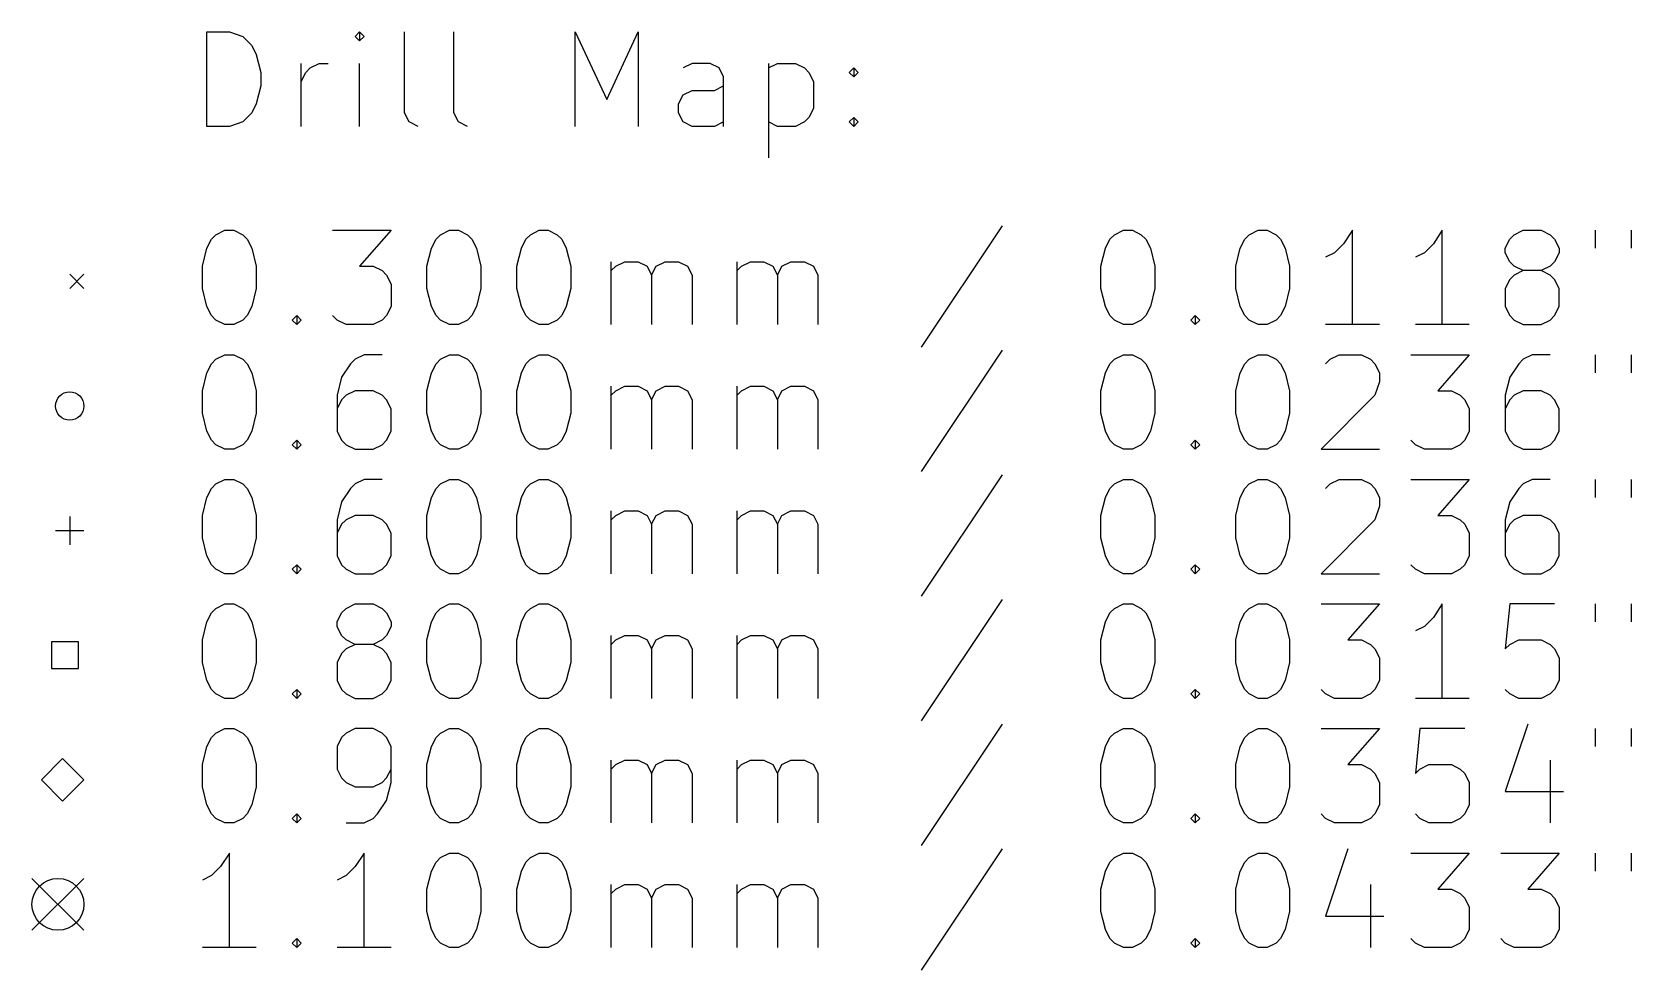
# Model space of a CAD drawing. Extents: x 97.9 to 175, y -164.3 to -75.
# Drawn here: x 98.8 to 132.7, y -146.09 to -126.22 of the extents above; entities that cross this region are included whole.
import ezdxf

# ---------------------------------------------------------------- set-up
doc = ezdxf.new("R2010")
doc.units = 0
doc.layers.add('BLACK', color=7, linetype='CONTINUOUS')

msp = doc.modelspace()

# ---------------------------------------------------------------- linework, layer by layer
at = {"layer": 'BLACK', "linetype": 'CONTINUOUS'}
for p, q in [((102.508, -128.215), (102.508, -126.215)), ((102.508, -126.215), (102.984, -126.215)), ((102.984, -126.215), (103.27, -126.31)), ((103.27, -126.31), (103.46, -126.501)), ((105.746, -126.215), (105.651, -126.31)), ((105.651, -126.31), (105.746, -126.405)), ((105.841, -126.31), (105.746, -126.215)), ((105.746, -126.215), (105.746, -126.405)), ((105.746, -126.405), (105.841, -126.31)), ((106.698, -127.929), (106.698, -126.215)), ((107.746, -127.929), (107.746, -126.215)), ((110.317, -128.215), (110.317, -126.215)), ((110.317, -126.215), (110.984, -127.643)), ((110.984, -127.643), (111.651, -126.215)), ((111.651, -126.215), (111.651, -128.215)), ((103.46, -126.501), (103.555, -126.691)), ((103.555, -126.691), (103.651, -127.072)), ((103.651, -127.072), (103.651, -127.358)), ((104.508, -128.215), (104.508, -126.882)), ((104.508, -127.262), (104.603, -127.072)), ((104.603, -127.072), (104.698, -126.977)), ((104.698, -126.977), (104.889, -126.882)), ((104.889, -126.882), (105.079, -126.882)), ((105.746, -128.215), (105.746, -126.882)), ((112.793, -126.882), (112.603, -126.977)), ((113.174, -126.882), (112.793, -126.882)), ((113.365, -126.977), (113.174, -126.882)), ((113.46, -127.167), (113.365, -126.977)), ((114.413, -126.882), (114.413, -128.882)), ((114.413, -126.977), (114.603, -126.882)), ((114.603, -126.882), (114.984, -126.882)), ((114.984, -126.882), (115.174, -126.977)), ((115.174, -126.977), (115.27, -127.072)), ((115.27, -127.072), (115.365, -127.262)), ((116.127, -127.072), (116.222, -126.977)), ((116.222, -127.167), (116.127, -127.072)), ((116.222, -126.977), (116.317, -127.072)), ((116.222, -126.977), (116.222, -127.167)), ((116.317, -127.072), (116.222, -127.167)), ((103.651, -127.358), (103.555, -127.739)), ((112.603, -127.548), (112.793, -127.453)), ((112.793, -127.453), (113.27, -127.453)), ((113.27, -127.453), (113.46, -127.358)), ((113.46, -128.215), (113.46, -127.167)), ((115.365, -127.262), (115.365, -127.834)), ((103.555, -127.739), (103.46, -127.929)), ((112.508, -127.739), (112.603, -127.548)), ((112.508, -127.929), (112.508, -127.739)), ((103.27, -128.12), (102.984, -128.215)), ((103.46, -127.929), (103.27, -128.12)), ((106.793, -128.12), (106.698, -127.929)), ((106.984, -128.215), (106.793, -128.12)), ((107.841, -128.12), (107.746, -127.929)), ((108.032, -128.215), (107.841, -128.12)), ((112.603, -128.12), (112.508, -127.929)), ((112.793, -128.215), (112.603, -128.12)), ((113.46, -128.12), (113.27, -128.215)), ((114.603, -128.215), (114.413, -128.12)), ((115.174, -128.12), (114.984, -128.215)), ((115.27, -128.024), (115.174, -128.12)), ((115.365, -127.834), (115.27, -128.024)), ((116.127, -128.12), (116.222, -128.024)), ((116.222, -128.215), (116.127, -128.12)), ((116.222, -128.024), (116.317, -128.12)), ((116.222, -128.024), (116.222, -128.215)), ((116.317, -128.12), (116.222, -128.215)), ((102.984, -128.215), (102.508, -128.215)), ((113.27, -128.215), (112.793, -128.215)), ((114.984, -128.215), (114.603, -128.215)), ((102.698, -130.51), (102.889, -130.415)), ((102.889, -130.415), (103.079, -130.415)), ((103.079, -130.415), (103.27, -130.51)), ((105.174, -130.415), (106.413, -130.415)), ((106.413, -130.415), (105.746, -131.177)), ((107.46, -130.51), (107.651, -130.415)), ((107.651, -130.415), (107.841, -130.415)), ((107.841, -130.415), (108.032, -130.51)), ((109.365, -130.51), (109.555, -130.415)), ((109.555, -130.415), (109.746, -130.415)), ((109.746, -130.415), (109.936, -130.51)), ((119.365, -130.32), (117.651, -132.891)), ((121.746, -130.51), (121.936, -130.415)), ((121.936, -130.415), (122.127, -130.415)), ((122.127, -130.415), (122.317, -130.51)), ((124.603, -130.51), (124.793, -130.415)), ((124.793, -130.415), (124.984, -130.415)), ((124.984, -130.415), (125.174, -130.51)), ((126.793, -130.415), (126.603, -130.701)), ((126.793, -132.415), (126.793, -130.415)), ((128.698, -130.415), (128.508, -130.701)), ((128.698, -132.415), (128.698, -130.415)), ((130.222, -130.51), (130.413, -130.415)), ((130.413, -130.415), (130.793, -130.415)), ((130.793, -130.415), (130.984, -130.51)), ((131.936, -130.415), (131.936, -130.796)), ((132.698, -130.415), (132.698, -130.796)), ((102.413, -131.177), (102.508, -130.796)), ((102.508, -130.796), (102.603, -130.605)), ((102.603, -130.605), (102.698, -130.51)), ((103.27, -130.51), (103.365, -130.605)), ((103.365, -130.605), (103.46, -130.796)), ((103.46, -130.796), (103.555, -131.177)), ((107.174, -131.177), (107.27, -130.796)), ((107.27, -130.796), (107.365, -130.605)), ((107.365, -130.605), (107.46, -130.51)), ((108.032, -130.51), (108.127, -130.605)), ((108.127, -130.605), (108.222, -130.796)), ((108.222, -130.796), (108.317, -131.177)), ((109.079, -131.177), (109.174, -130.796)), ((109.174, -130.796), (109.27, -130.605)), ((109.27, -130.605), (109.365, -130.51)), ((109.936, -130.51), (110.032, -130.605)), ((110.032, -130.605), (110.127, -130.796)), ((110.127, -130.796), (110.222, -131.177)), ((121.46, -131.177), (121.555, -130.796)), ((121.555, -130.796), (121.651, -130.605)), ((121.651, -130.605), (121.746, -130.51)), ((122.317, -130.51), (122.413, -130.605)), ((122.413, -130.605), (122.508, -130.796)), ((122.508, -130.796), (122.603, -131.177)), ((124.317, -131.177), (124.413, -130.796)), ((124.413, -130.796), (124.508, -130.605)), ((124.508, -130.605), (124.603, -130.51)), ((125.174, -130.51), (125.27, -130.605)), ((125.27, -130.605), (125.365, -130.796)), ((125.365, -130.796), (125.46, -131.177)), ((126.603, -130.701), (126.413, -130.891)), ((128.508, -130.701), (128.317, -130.891)), ((130.032, -130.796), (130.127, -130.605)), ((130.032, -130.891), (130.032, -130.796)), ((130.127, -130.605), (130.222, -130.51)), ((130.984, -130.51), (131.079, -130.605)), ((131.079, -130.605), (131.174, -130.796)), ((131.174, -130.796), (131.174, -130.891)), ((102.413, -131.653), (102.413, -131.177)), ((103.555, -131.177), (103.555, -131.653)), ((105.746, -131.177), (106.032, -131.177)), ((106.032, -131.177), (106.222, -131.272)), ((107.174, -131.653), (107.174, -131.177)), ((108.317, -131.177), (108.317, -131.653)), ((109.079, -131.653), (109.079, -131.177)), ((110.222, -131.177), (110.222, -131.653)), ((111.079, -132.415), (111.079, -131.082)), ((111.079, -131.272), (111.174, -131.177)), ((111.174, -131.177), (111.365, -131.082)), ((111.365, -131.082), (111.651, -131.082)), ((111.651, -131.082), (111.841, -131.177)), ((111.841, -131.177), (111.936, -131.367)), ((111.936, -131.367), (112.032, -131.177)), ((112.032, -131.177), (112.222, -131.082)), ((112.222, -131.082), (112.508, -131.082)), ((112.508, -131.082), (112.698, -131.177)), ((112.698, -131.177), (112.793, -131.367)), ((113.746, -132.415), (113.746, -131.082)), ((113.746, -131.272), (113.841, -131.177)), ((113.841, -131.177), (114.032, -131.082)), ((114.032, -131.082), (114.317, -131.082)), ((114.317, -131.082), (114.508, -131.177)), ((114.508, -131.177), (114.603, -131.367)), ((114.603, -131.367), (114.698, -131.177)), ((114.698, -131.177), (114.889, -131.082)), ((114.889, -131.082), (115.174, -131.082)), ((115.174, -131.082), (115.365, -131.177)), ((115.365, -131.177), (115.46, -131.367)), ((121.46, -131.653), (121.46, -131.177)), ((122.603, -131.177), (122.603, -131.653)), ((124.317, -131.653), (124.317, -131.177)), ((125.46, -131.177), (125.46, -131.653)), ((126.413, -130.891), (126.222, -130.986)), ((128.317, -130.891), (128.127, -130.986)), ((130.127, -131.082), (130.032, -130.891)), ((130.222, -131.177), (130.127, -131.082)), ((130.413, -131.272), (130.222, -131.177)), ((130.984, -131.177), (130.793, -131.272)), ((131.079, -131.082), (130.984, -131.177)), ((131.174, -130.891), (131.079, -131.082)), ((99.6, -131.35), (99.9, -131.65)), ((99.9, -131.35), (99.6, -131.65)), ((106.222, -131.272), (106.317, -131.367)), ((106.317, -131.367), (106.413, -131.558)), ((111.936, -131.367), (111.936, -132.415)), ((112.793, -131.367), (112.793, -132.415)), ((114.603, -131.367), (114.603, -132.415)), ((115.46, -131.367), (115.46, -132.415)), ((130.127, -131.462), (130.032, -131.653)), ((130.222, -131.367), (130.127, -131.462)), ((130.413, -131.272), (130.222, -131.367)), ((130.793, -131.272), (130.413, -131.272)), ((130.984, -131.367), (130.793, -131.272)), ((131.079, -131.462), (130.984, -131.367)), ((131.174, -131.653), (131.079, -131.462)), ((102.508, -132.034), (102.413, -131.653)), ((103.555, -131.653), (103.46, -132.034)), ((106.413, -131.558), (106.413, -132.034)), ((107.27, -132.034), (107.174, -131.653)), ((108.317, -131.653), (108.222, -132.034)), ((109.174, -132.034), (109.079, -131.653)), ((110.222, -131.653), (110.127, -132.034)), ((121.555, -132.034), (121.46, -131.653)), ((122.603, -131.653), (122.508, -132.034)), ((124.413, -132.034), (124.317, -131.653)), ((125.46, -131.653), (125.365, -132.034)), ((130.032, -131.653), (130.032, -132.034)), ((131.174, -132.034), (131.174, -131.653)), ((102.603, -132.224), (102.508, -132.034)), ((103.46, -132.034), (103.365, -132.224)), ((106.413, -132.034), (106.317, -132.224)), ((107.365, -132.224), (107.27, -132.034)), ((108.222, -132.034), (108.127, -132.224)), ((109.27, -132.224), (109.174, -132.034)), ((110.127, -132.034), (110.032, -132.224)), ((121.651, -132.224), (121.555, -132.034)), ((122.508, -132.034), (122.413, -132.224)), ((124.508, -132.224), (124.413, -132.034)), ((125.365, -132.034), (125.27, -132.224)), ((130.032, -132.034), (130.127, -132.224)), ((131.079, -132.224), (131.174, -132.034)), ((102.698, -132.32), (102.603, -132.224)), ((102.889, -132.415), (102.698, -132.32)), ((103.079, -132.415), (102.889, -132.415)), ((103.27, -132.32), (103.079, -132.415)), ((103.365, -132.224), (103.27, -132.32)), ((104.317, -132.32), (104.413, -132.224)), ((104.413, -132.415), (104.317, -132.32)), ((104.413, -132.224), (104.508, -132.32)), ((104.413, -132.224), (104.413, -132.415)), ((104.508, -132.32), (104.413, -132.415)), ((105.27, -132.32), (105.174, -132.224)), ((105.46, -132.415), (105.27, -132.32)), ((106.032, -132.415), (105.46, -132.415)), ((106.222, -132.32), (106.032, -132.415)), ((106.317, -132.224), (106.222, -132.32)), ((107.46, -132.32), (107.365, -132.224)), ((107.651, -132.415), (107.46, -132.32)), ((107.841, -132.415), (107.651, -132.415)), ((108.032, -132.32), (107.841, -132.415)), ((108.127, -132.224), (108.032, -132.32)), ((109.365, -132.32), (109.27, -132.224)), ((109.555, -132.415), (109.365, -132.32)), ((109.746, -132.415), (109.555, -132.415)), ((109.936, -132.32), (109.746, -132.415)), ((110.032, -132.224), (109.936, -132.32)), ((121.746, -132.32), (121.651, -132.224)), ((121.936, -132.415), (121.746, -132.32)), ((122.127, -132.415), (121.936, -132.415)), ((122.317, -132.32), (122.127, -132.415)), ((122.413, -132.224), (122.317, -132.32)), ((123.365, -132.32), (123.46, -132.224)), ((123.46, -132.415), (123.365, -132.32)), ((123.46, -132.224), (123.555, -132.32)), ((123.46, -132.224), (123.46, -132.415)), ((123.555, -132.32), (123.46, -132.415)), ((124.603, -132.32), (124.508, -132.224)), ((124.793, -132.415), (124.603, -132.32)), ((124.984, -132.415), (124.793, -132.415)), ((125.174, -132.32), (124.984, -132.415)), ((125.27, -132.224), (125.174, -132.32)), ((127.365, -132.415), (126.222, -132.415)), ((129.27, -132.415), (128.127, -132.415)), ((130.127, -132.224), (130.222, -132.32)), ((130.222, -132.32), (130.413, -132.415)), ((130.413, -132.415), (130.793, -132.415)), ((130.793, -132.415), (130.984, -132.32)), ((130.984, -132.32), (131.079, -132.224)), ((102.603, -133.245), (102.698, -133.15)), ((102.698, -133.15), (102.889, -133.055)), ((102.889, -133.055), (103.079, -133.055)), ((103.079, -133.055), (103.27, -133.15)), ((103.27, -133.15), (103.365, -133.245)), ((105.651, -133.15), (105.555, -133.245)), ((105.841, -133.055), (105.651, -133.15)), ((106.222, -133.055), (105.841, -133.055)), ((107.365, -133.245), (107.46, -133.15)), ((107.46, -133.15), (107.651, -133.055)), ((107.651, -133.055), (107.841, -133.055)), ((107.841, -133.055), (108.032, -133.15)), ((108.032, -133.15), (108.127, -133.245)), ((109.27, -133.245), (109.365, -133.15)), ((109.365, -133.15), (109.555, -133.055)), ((109.555, -133.055), (109.746, -133.055)), ((109.746, -133.055), (109.936, -133.15)), ((109.936, -133.15), (110.032, -133.245)), ((119.365, -132.96), (117.651, -135.531)), ((121.651, -133.245), (121.746, -133.15)), ((121.746, -133.15), (121.936, -133.055)), ((121.936, -133.055), (122.127, -133.055)), ((122.127, -133.055), (122.317, -133.15)), ((122.317, -133.15), (122.413, -133.245)), ((124.508, -133.245), (124.603, -133.15)), ((124.603, -133.15), (124.793, -133.055)), ((124.793, -133.055), (124.984, -133.055)), ((124.984, -133.055), (125.174, -133.15)), ((125.174, -133.15), (125.27, -133.245)), ((126.222, -133.245), (126.317, -133.15)), ((126.317, -133.15), (126.508, -133.055)), ((126.508, -133.055), (126.984, -133.055)), ((126.984, -133.055), (127.174, -133.15)), ((127.174, -133.15), (127.27, -133.245)), ((128.032, -133.055), (129.27, -133.055)), ((129.27, -133.055), (128.603, -133.817)), ((130.413, -133.15), (130.317, -133.245)), ((130.603, -133.055), (130.413, -133.15)), ((130.984, -133.055), (130.603, -133.055)), ((131.936, -133.055), (131.936, -133.436)), ((132.698, -133.055), (132.698, -133.436)), ((102.413, -133.817), (102.508, -133.436)), ((102.508, -133.436), (102.603, -133.245)), ((103.365, -133.245), (103.46, -133.436)), ((103.46, -133.436), (103.555, -133.817)), ((105.365, -133.531), (105.27, -133.912)), ((105.555, -133.245), (105.365, -133.531)), ((107.174, -133.817), (107.27, -133.436)), ((107.27, -133.436), (107.365, -133.245)), ((108.127, -133.245), (108.222, -133.436)), ((108.222, -133.436), (108.317, -133.817)), ((109.079, -133.817), (109.174, -133.436)), ((109.174, -133.436), (109.27, -133.245)), ((110.032, -133.245), (110.127, -133.436)), ((110.127, -133.436), (110.222, -133.817)), ((121.46, -133.817), (121.555, -133.436)), ((121.555, -133.436), (121.651, -133.245)), ((122.413, -133.245), (122.508, -133.436)), ((122.508, -133.436), (122.603, -133.817)), ((124.317, -133.817), (124.413, -133.436)), ((124.413, -133.436), (124.508, -133.245)), ((125.27, -133.245), (125.365, -133.436)), ((125.365, -133.436), (125.46, -133.817)), ((127.27, -133.245), (127.365, -133.436)), ((127.365, -133.436), (127.365, -133.626)), ((130.127, -133.531), (130.032, -133.912)), ((130.317, -133.245), (130.127, -133.531)), ((102.413, -134.293), (102.413, -133.817)), ((103.555, -133.817), (103.555, -134.293)), ((105.651, -133.817), (105.46, -133.912)), ((106.032, -133.817), (105.651, -133.817)), ((106.222, -133.912), (106.032, -133.817)), ((107.174, -134.293), (107.174, -133.817)), ((108.317, -133.817), (108.317, -134.293)), ((109.079, -134.293), (109.079, -133.817)), ((110.222, -133.817), (110.222, -134.293)), ((111.079, -135.055), (111.079, -133.722)), ((111.079, -133.912), (111.174, -133.817)), ((111.174, -133.817), (111.365, -133.722)), ((111.365, -133.722), (111.651, -133.722)), ((111.651, -133.722), (111.841, -133.817)), ((111.841, -133.817), (111.936, -134.007)), ((111.936, -134.007), (112.032, -133.817)), ((112.032, -133.817), (112.222, -133.722)), ((112.222, -133.722), (112.508, -133.722)), ((112.508, -133.722), (112.698, -133.817)), ((112.698, -133.817), (112.793, -134.007)), ((113.746, -135.055), (113.746, -133.722)), ((113.746, -133.912), (113.841, -133.817)), ((113.841, -133.817), (114.032, -133.722)), ((114.032, -133.722), (114.317, -133.722)), ((114.317, -133.722), (114.508, -133.817)), ((114.508, -133.817), (114.603, -134.007)), ((114.603, -134.007), (114.698, -133.817)), ((114.698, -133.817), (114.889, -133.722)), ((114.889, -133.722), (115.174, -133.722)), ((115.174, -133.722), (115.365, -133.817)), ((115.365, -133.817), (115.46, -134.007)), ((121.46, -134.293), (121.46, -133.817)), ((122.603, -133.817), (122.603, -134.293)), ((124.317, -134.293), (124.317, -133.817)), ((125.46, -133.817), (125.46, -134.293)), ((127.365, -133.626), (127.27, -133.912)), ((128.603, -133.817), (128.889, -133.817)), ((128.889, -133.817), (129.079, -133.912)), ((130.413, -133.817), (130.222, -133.912)), ((130.793, -133.817), (130.413, -133.817)), ((130.984, -133.912), (130.793, -133.817)), ((105.27, -133.912), (105.27, -134.674)), ((105.365, -134.007), (105.27, -134.198)), ((105.46, -133.912), (105.365, -134.007)), ((106.317, -134.007), (106.222, -133.912)), ((106.413, -134.198), (106.317, -134.007)), ((106.413, -134.674), (106.413, -134.198)), ((111.936, -134.007), (111.936, -135.055)), ((112.793, -134.007), (112.793, -135.055)), ((114.603, -134.007), (114.603, -135.055)), ((115.46, -134.007), (115.46, -135.055)), ((127.27, -133.912), (126.127, -135.055)), ((129.079, -133.912), (129.174, -134.007)), ((129.174, -134.007), (129.27, -134.198)), ((129.27, -134.198), (129.27, -134.674)), ((130.032, -133.912), (130.032, -134.674)), ((130.127, -134.007), (130.032, -134.198)), ((130.222, -133.912), (130.127, -134.007)), ((131.079, -134.007), (130.984, -133.912)), ((131.174, -134.198), (131.079, -134.007)), ((131.174, -134.674), (131.174, -134.198)), ((102.508, -134.674), (102.413, -134.293)), ((103.555, -134.293), (103.46, -134.674)), ((107.27, -134.674), (107.174, -134.293)), ((108.317, -134.293), (108.222, -134.674)), ((109.174, -134.674), (109.079, -134.293)), ((110.222, -134.293), (110.127, -134.674)), ((121.555, -134.674), (121.46, -134.293)), ((122.603, -134.293), (122.508, -134.674)), ((124.413, -134.674), (124.317, -134.293)), ((125.46, -134.293), (125.365, -134.674)), ((102.603, -134.864), (102.508, -134.674)), ((102.698, -134.96), (102.603, -134.864)), ((103.365, -134.864), (103.27, -134.96)), ((103.46, -134.674), (103.365, -134.864)), ((104.317, -134.96), (104.413, -134.864)), ((104.413, -134.864), (104.508, -134.96)), ((104.413, -134.864), (104.413, -135.055)), ((105.27, -134.674), (105.365, -134.864)), ((105.365, -134.864), (105.46, -134.96)), ((106.222, -134.96), (106.317, -134.864)), ((106.317, -134.864), (106.413, -134.674)), ((107.365, -134.864), (107.27, -134.674)), ((107.46, -134.96), (107.365, -134.864)), ((108.127, -134.864), (108.032, -134.96)), ((108.222, -134.674), (108.127, -134.864)), ((109.27, -134.864), (109.174, -134.674)), ((109.365, -134.96), (109.27, -134.864)), ((110.032, -134.864), (109.936, -134.96)), ((110.127, -134.674), (110.032, -134.864)), ((121.651, -134.864), (121.555, -134.674)), ((121.746, -134.96), (121.651, -134.864)), ((122.413, -134.864), (122.317, -134.96)), ((122.508, -134.674), (122.413, -134.864)), ((123.365, -134.96), (123.46, -134.864)), ((123.46, -134.864), (123.555, -134.96)), ((123.46, -134.864), (123.46, -135.055)), ((124.508, -134.864), (124.413, -134.674)), ((124.603, -134.96), (124.508, -134.864)), ((125.27, -134.864), (125.174, -134.96)), ((125.365, -134.674), (125.27, -134.864)), ((128.127, -134.96), (128.032, -134.864)), ((129.174, -134.864), (129.079, -134.96)), ((129.27, -134.674), (129.174, -134.864)), ((130.032, -134.674), (130.127, -134.864)), ((130.127, -134.864), (130.222, -134.96)), ((130.984, -134.96), (131.079, -134.864)), ((131.079, -134.864), (131.174, -134.674)), ((102.889, -135.055), (102.698, -134.96)), ((103.079, -135.055), (102.889, -135.055)), ((103.27, -134.96), (103.079, -135.055)), ((104.413, -135.055), (104.317, -134.96)), ((104.508, -134.96), (104.413, -135.055)), ((105.46, -134.96), (105.651, -135.055)), ((105.651, -135.055), (106.032, -135.055)), ((106.032, -135.055), (106.222, -134.96)), ((107.651, -135.055), (107.46, -134.96)), ((107.841, -135.055), (107.651, -135.055)), ((108.032, -134.96), (107.841, -135.055)), ((109.555, -135.055), (109.365, -134.96)), ((109.746, -135.055), (109.555, -135.055)), ((109.936, -134.96), (109.746, -135.055)), ((121.936, -135.055), (121.746, -134.96)), ((122.127, -135.055), (121.936, -135.055)), ((122.317, -134.96), (122.127, -135.055)), ((123.46, -135.055), (123.365, -134.96)), ((123.555, -134.96), (123.46, -135.055)), ((124.793, -135.055), (124.603, -134.96)), ((124.984, -135.055), (124.793, -135.055)), ((125.174, -134.96), (124.984, -135.055)), ((126.127, -135.055), (127.365, -135.055)), ((128.317, -135.055), (128.127, -134.96)), ((128.889, -135.055), (128.317, -135.055)), ((129.079, -134.96), (128.889, -135.055)), ((130.222, -134.96), (130.413, -135.055)), ((130.413, -135.055), (130.793, -135.055)), ((130.793, -135.055), (130.984, -134.96)), ((102.508, -136.076), (102.603, -135.885)), ((102.603, -135.885), (102.698, -135.79)), ((102.698, -135.79), (102.889, -135.695)), ((102.889, -135.695), (103.079, -135.695)), ((103.079, -135.695), (103.27, -135.79)), ((103.27, -135.79), (103.365, -135.885)), ((103.365, -135.885), (103.46, -136.076)), ((105.555, -135.885), (105.365, -136.171)), ((105.651, -135.79), (105.555, -135.885)), ((105.841, -135.695), (105.651, -135.79)), ((106.222, -135.695), (105.841, -135.695)), ((107.27, -136.076), (107.365, -135.885)), ((107.365, -135.885), (107.46, -135.79)), ((107.46, -135.79), (107.651, -135.695)), ((107.651, -135.695), (107.841, -135.695)), ((107.841, -135.695), (108.032, -135.79)), ((108.032, -135.79), (108.127, -135.885)), ((108.127, -135.885), (108.222, -136.076)), ((109.174, -136.076), (109.27, -135.885)), ((109.27, -135.885), (109.365, -135.79)), ((109.365, -135.79), (109.555, -135.695)), ((109.555, -135.695), (109.746, -135.695)), ((109.746, -135.695), (109.936, -135.79)), ((109.936, -135.79), (110.032, -135.885)), ((110.032, -135.885), (110.127, -136.076)), ((119.365, -135.6), (117.651, -138.171)), ((121.555, -136.076), (121.651, -135.885)), ((121.651, -135.885), (121.746, -135.79)), ((121.746, -135.79), (121.936, -135.695)), ((121.936, -135.695), (122.127, -135.695)), ((122.127, -135.695), (122.317, -135.79)), ((122.317, -135.79), (122.413, -135.885)), ((122.413, -135.885), (122.508, -136.076)), ((124.413, -136.076), (124.508, -135.885)), ((124.508, -135.885), (124.603, -135.79)), ((124.603, -135.79), (124.793, -135.695)), ((124.793, -135.695), (124.984, -135.695)), ((124.984, -135.695), (125.174, -135.79)), ((125.174, -135.79), (125.27, -135.885)), ((125.27, -135.885), (125.365, -136.076)), ((126.222, -135.885), (126.317, -135.79)), ((126.317, -135.79), (126.508, -135.695)), ((126.508, -135.695), (126.984, -135.695)), ((126.984, -135.695), (127.174, -135.79)), ((127.174, -135.79), (127.27, -135.885)), ((127.27, -135.885), (127.365, -136.076)), ((128.032, -135.695), (129.27, -135.695)), ((129.27, -135.695), (128.603, -136.457)), ((130.317, -135.885), (130.127, -136.171)), ((130.413, -135.79), (130.317, -135.885)), ((130.603, -135.695), (130.413, -135.79)), ((130.984, -135.695), (130.603, -135.695)), ((131.936, -135.695), (131.936, -136.076)), ((132.698, -135.695), (132.698, -136.076)), ((102.413, -136.457), (102.508, -136.076)), ((103.46, -136.076), (103.555, -136.457)), ((105.365, -136.171), (105.27, -136.552)), ((107.174, -136.457), (107.27, -136.076)), ((108.222, -136.076), (108.317, -136.457)), ((109.079, -136.457), (109.174, -136.076)), ((110.127, -136.076), (110.222, -136.457)), ((121.46, -136.457), (121.555, -136.076)), ((122.508, -136.076), (122.603, -136.457)), ((124.317, -136.457), (124.413, -136.076)), ((125.365, -136.076), (125.46, -136.457)), ((127.365, -136.266), (127.27, -136.552)), ((127.365, -136.076), (127.365, -136.266)), ((130.127, -136.171), (130.032, -136.552)), ((99.6, -136.48), (99.6, -137.08)), ((102.413, -136.933), (102.413, -136.457)), ((103.555, -136.457), (103.555, -136.933)), ((105.27, -136.552), (105.27, -137.314)), ((105.46, -136.552), (105.365, -136.647)), ((105.651, -136.457), (105.46, -136.552)), ((106.032, -136.457), (105.651, -136.457)), ((106.222, -136.552), (106.032, -136.457)), ((106.317, -136.647), (106.222, -136.552)), ((107.174, -136.933), (107.174, -136.457)), ((108.317, -136.457), (108.317, -136.933)), ((109.079, -136.933), (109.079, -136.457)), ((110.222, -136.457), (110.222, -136.933)), ((111.079, -137.695), (111.079, -136.362)), ((111.079, -136.552), (111.174, -136.457)), ((111.174, -136.457), (111.365, -136.362)), ((111.365, -136.362), (111.651, -136.362)), ((111.651, -136.362), (111.841, -136.457)), ((111.841, -136.457), (111.936, -136.647)), ((111.936, -136.647), (112.032, -136.457)), ((112.032, -136.457), (112.222, -136.362)), ((112.222, -136.362), (112.508, -136.362)), ((112.508, -136.362), (112.698, -136.457)), ((112.698, -136.457), (112.793, -136.647)), ((113.746, -137.695), (113.746, -136.362)), ((113.746, -136.552), (113.841, -136.457)), ((113.841, -136.457), (114.032, -136.362)), ((114.032, -136.362), (114.317, -136.362)), ((114.317, -136.362), (114.508, -136.457)), ((114.508, -136.457), (114.603, -136.647)), ((114.603, -136.647), (114.698, -136.457)), ((114.698, -136.457), (114.889, -136.362)), ((114.889, -136.362), (115.174, -136.362)), ((115.174, -136.362), (115.365, -136.457)), ((115.365, -136.457), (115.46, -136.647)), ((121.46, -136.933), (121.46, -136.457)), ((122.603, -136.457), (122.603, -136.933)), ((124.317, -136.933), (124.317, -136.457)), ((125.46, -136.457), (125.46, -136.933)), ((127.27, -136.552), (126.127, -137.695)), ((128.603, -136.457), (128.889, -136.457)), ((128.889, -136.457), (129.079, -136.552)), ((129.079, -136.552), (129.174, -136.647)), ((130.032, -136.552), (130.032, -137.314)), ((130.222, -136.552), (130.127, -136.647)), ((130.413, -136.457), (130.222, -136.552)), ((130.793, -136.457), (130.413, -136.457)), ((130.984, -136.552), (130.793, -136.457)), ((131.079, -136.647), (130.984, -136.552)), ((99.3, -136.78), (99.9, -136.78)), ((102.508, -137.314), (102.413, -136.933)), ((103.555, -136.933), (103.46, -137.314)), ((105.365, -136.647), (105.27, -136.838)), ((106.413, -136.838), (106.317, -136.647)), ((106.413, -137.314), (106.413, -136.838)), ((107.27, -137.314), (107.174, -136.933)), ((108.317, -136.933), (108.222, -137.314)), ((109.174, -137.314), (109.079, -136.933)), ((110.222, -136.933), (110.127, -137.314)), ((111.936, -136.647), (111.936, -137.695)), ((112.793, -136.647), (112.793, -137.695)), ((114.603, -136.647), (114.603, -137.695)), ((115.46, -136.647), (115.46, -137.695)), ((121.555, -137.314), (121.46, -136.933)), ((122.603, -136.933), (122.508, -137.314)), ((124.413, -137.314), (124.317, -136.933)), ((125.46, -136.933), (125.365, -137.314)), ((129.174, -136.647), (129.27, -136.838)), ((129.27, -136.838), (129.27, -137.314)), ((130.127, -136.647), (130.032, -136.838)), ((131.174, -136.838), (131.079, -136.647)), ((131.174, -137.314), (131.174, -136.838)), ((102.603, -137.504), (102.508, -137.314)), ((102.698, -137.6), (102.603, -137.504)), ((102.889, -137.695), (102.698, -137.6)), ((103.27, -137.6), (103.079, -137.695)), ((103.365, -137.504), (103.27, -137.6)), ((103.46, -137.314), (103.365, -137.504)), ((104.317, -137.6), (104.413, -137.504)), ((104.413, -137.695), (104.317, -137.6)), ((104.413, -137.504), (104.508, -137.6)), ((104.413, -137.504), (104.413, -137.695)), ((104.508, -137.6), (104.413, -137.695)), ((105.27, -137.314), (105.365, -137.504)), ((105.365, -137.504), (105.46, -137.6)), ((105.46, -137.6), (105.651, -137.695)), ((106.032, -137.695), (106.222, -137.6)), ((106.222, -137.6), (106.317, -137.504)), ((106.317, -137.504), (106.413, -137.314)), ((107.365, -137.504), (107.27, -137.314)), ((107.46, -137.6), (107.365, -137.504)), ((107.651, -137.695), (107.46, -137.6)), ((108.032, -137.6), (107.841, -137.695)), ((108.127, -137.504), (108.032, -137.6)), ((108.222, -137.314), (108.127, -137.504)), ((109.27, -137.504), (109.174, -137.314)), ((109.365, -137.6), (109.27, -137.504)), ((109.555, -137.695), (109.365, -137.6)), ((109.936, -137.6), (109.746, -137.695)), ((110.032, -137.504), (109.936, -137.6)), ((110.127, -137.314), (110.032, -137.504)), ((121.651, -137.504), (121.555, -137.314)), ((121.746, -137.6), (121.651, -137.504)), ((121.936, -137.695), (121.746, -137.6)), ((122.317, -137.6), (122.127, -137.695)), ((122.413, -137.504), (122.317, -137.6)), ((122.508, -137.314), (122.413, -137.504)), ((123.365, -137.6), (123.46, -137.504)), ((123.46, -137.695), (123.365, -137.6)), ((123.46, -137.504), (123.555, -137.6)), ((123.46, -137.504), (123.46, -137.695)), ((123.555, -137.6), (123.46, -137.695)), ((124.508, -137.504), (124.413, -137.314)), ((124.603, -137.6), (124.508, -137.504)), ((124.793, -137.695), (124.603, -137.6)), ((125.174, -137.6), (124.984, -137.695)), ((125.27, -137.504), (125.174, -137.6)), ((125.365, -137.314), (125.27, -137.504)), ((128.127, -137.6), (128.032, -137.504)), ((128.317, -137.695), (128.127, -137.6)), ((129.079, -137.6), (128.889, -137.695)), ((129.174, -137.504), (129.079, -137.6)), ((129.27, -137.314), (129.174, -137.504)), ((130.032, -137.314), (130.127, -137.504)), ((130.127, -137.504), (130.222, -137.6)), ((130.222, -137.6), (130.413, -137.695)), ((130.793, -137.695), (130.984, -137.6)), ((130.984, -137.6), (131.079, -137.504)), ((131.079, -137.504), (131.174, -137.314)), ((103.079, -137.695), (102.889, -137.695)), ((105.651, -137.695), (106.032, -137.695)), ((107.841, -137.695), (107.651, -137.695)), ((109.746, -137.695), (109.555, -137.695)), ((122.127, -137.695), (121.936, -137.695)), ((124.984, -137.695), (124.793, -137.695)), ((126.127, -137.695), (127.365, -137.695)), ((128.889, -137.695), (128.317, -137.695)), ((130.413, -137.695), (130.793, -137.695)), ((119.365, -138.24), (117.651, -140.811)), ((102.508, -138.716), (102.603, -138.525)), ((102.603, -138.525), (102.698, -138.43)), ((102.698, -138.43), (102.889, -138.335)), ((102.889, -138.335), (103.079, -138.335)), ((103.079, -138.335), (103.27, -138.43)), ((103.27, -138.43), (103.365, -138.525)), ((103.365, -138.525), (103.46, -138.716)), ((105.27, -138.716), (105.365, -138.525)), ((105.365, -138.525), (105.46, -138.43)), ((105.46, -138.43), (105.651, -138.335)), ((105.651, -138.335), (106.032, -138.335)), ((106.032, -138.335), (106.222, -138.43)), ((106.222, -138.43), (106.317, -138.525)), ((106.317, -138.525), (106.413, -138.716)), ((107.27, -138.716), (107.365, -138.525)), ((107.365, -138.525), (107.46, -138.43)), ((107.46, -138.43), (107.651, -138.335)), ((107.651, -138.335), (107.841, -138.335)), ((107.841, -138.335), (108.032, -138.43)), ((108.032, -138.43), (108.127, -138.525)), ((108.127, -138.525), (108.222, -138.716)), ((109.174, -138.716), (109.27, -138.525)), ((109.27, -138.525), (109.365, -138.43)), ((109.365, -138.43), (109.555, -138.335)), ((109.555, -138.335), (109.746, -138.335)), ((109.746, -138.335), (109.936, -138.43)), ((109.936, -138.43), (110.032, -138.525)), ((110.032, -138.525), (110.127, -138.716)), ((121.555, -138.716), (121.651, -138.525)), ((121.651, -138.525), (121.746, -138.43)), ((121.746, -138.43), (121.936, -138.335)), ((121.936, -138.335), (122.127, -138.335)), ((122.127, -138.335), (122.317, -138.43)), ((122.317, -138.43), (122.413, -138.525)), ((122.413, -138.525), (122.508, -138.716)), ((124.413, -138.716), (124.508, -138.525)), ((124.508, -138.525), (124.603, -138.43)), ((124.603, -138.43), (124.793, -138.335)), ((124.793, -138.335), (124.984, -138.335)), ((124.984, -138.335), (125.174, -138.43)), ((125.174, -138.43), (125.27, -138.525)), ((125.27, -138.525), (125.365, -138.716)), ((126.127, -138.335), (127.365, -138.335)), ((127.365, -138.335), (126.698, -139.097)), ((128.508, -138.621), (128.317, -138.811)), ((128.698, -138.335), (128.508, -138.621)), ((128.698, -140.335), (128.698, -138.335)), ((130.127, -138.335), (130.032, -139.287)), ((131.079, -138.335), (130.127, -138.335)), ((131.936, -138.335), (131.936, -138.716)), ((132.698, -138.335), (132.698, -138.716)), ((102.413, -139.097), (102.508, -138.716)), ((103.46, -138.716), (103.555, -139.097)), ((105.27, -138.811), (105.27, -138.716)), ((105.365, -139.002), (105.27, -138.811)), ((106.413, -138.811), (106.317, -139.002)), ((106.413, -138.716), (106.413, -138.811)), ((107.174, -139.097), (107.27, -138.716)), ((108.222, -138.716), (108.317, -139.097)), ((109.079, -139.097), (109.174, -138.716)), ((110.127, -138.716), (110.222, -139.097)), ((121.46, -139.097), (121.555, -138.716)), ((122.508, -138.716), (122.603, -139.097)), ((124.317, -139.097), (124.413, -138.716)), ((125.365, -138.716), (125.46, -139.097)), ((128.317, -138.811), (128.127, -138.906)), ((99.7828, -139.137), (99.2172, -139.137)), ((99.2172, -139.137), (99.2172, -139.703)), ((99.7828, -139.703), (99.7828, -139.137)), ((102.413, -139.573), (102.413, -139.097)), ((103.555, -139.097), (103.555, -139.573)), ((105.46, -139.097), (105.365, -139.002)), ((105.46, -139.287), (105.365, -139.382)), ((105.651, -139.192), (105.46, -139.097)), ((105.651, -139.192), (105.46, -139.287)), ((106.032, -139.192), (105.651, -139.192)), ((106.222, -139.097), (106.032, -139.192)), ((106.222, -139.287), (106.032, -139.192)), ((106.317, -139.002), (106.222, -139.097)), ((106.317, -139.382), (106.222, -139.287)), ((107.174, -139.573), (107.174, -139.097)), ((108.317, -139.097), (108.317, -139.573)), ((109.079, -139.573), (109.079, -139.097)), ((110.222, -139.097), (110.222, -139.573)), ((111.079, -140.335), (111.079, -139.002)), ((111.079, -139.192), (111.174, -139.097)), ((111.174, -139.097), (111.365, -139.002)), ((111.365, -139.002), (111.651, -139.002)), ((111.651, -139.002), (111.841, -139.097)), ((111.841, -139.097), (111.936, -139.287)), ((111.936, -139.287), (112.032, -139.097)), ((111.936, -139.287), (111.936, -140.335)), ((112.032, -139.097), (112.222, -139.002)), ((112.222, -139.002), (112.508, -139.002)), ((112.508, -139.002), (112.698, -139.097)), ((112.698, -139.097), (112.793, -139.287)), ((112.793, -139.287), (112.793, -140.335)), ((113.746, -140.335), (113.746, -139.002)), ((113.746, -139.192), (113.841, -139.097)), ((113.841, -139.097), (114.032, -139.002)), ((114.032, -139.002), (114.317, -139.002)), ((114.317, -139.002), (114.508, -139.097)), ((114.508, -139.097), (114.603, -139.287)), ((114.603, -139.287), (114.698, -139.097)), ((114.603, -139.287), (114.603, -140.335)), ((114.698, -139.097), (114.889, -139.002)), ((114.889, -139.002), (115.174, -139.002)), ((115.174, -139.002), (115.365, -139.097)), ((115.365, -139.097), (115.46, -139.287)), ((115.46, -139.287), (115.46, -140.335)), ((121.46, -139.573), (121.46, -139.097)), ((122.603, -139.097), (122.603, -139.573)), ((124.317, -139.573), (124.317, -139.097)), ((125.46, -139.097), (125.46, -139.573)), ((126.698, -139.097), (126.984, -139.097)), ((126.984, -139.097), (127.174, -139.192)), ((127.174, -139.192), (127.27, -139.287)), ((127.27, -139.287), (127.365, -139.478)), ((130.032, -139.287), (130.127, -139.192)), ((130.127, -139.192), (130.317, -139.097)), ((130.317, -139.097), (130.793, -139.097)), ((130.793, -139.097), (130.984, -139.192)), ((130.984, -139.192), (131.079, -139.287)), ((131.079, -139.287), (131.174, -139.478)), ((102.508, -139.954), (102.413, -139.573)), ((103.555, -139.573), (103.46, -139.954)), ((105.365, -139.382), (105.27, -139.573)), ((105.27, -139.573), (105.27, -139.954)), ((106.413, -139.573), (106.317, -139.382)), ((106.413, -139.954), (106.413, -139.573)), ((107.27, -139.954), (107.174, -139.573)), ((108.317, -139.573), (108.222, -139.954)), ((109.174, -139.954), (109.079, -139.573)), ((110.222, -139.573), (110.127, -139.954)), ((121.555, -139.954), (121.46, -139.573)), ((122.603, -139.573), (122.508, -139.954)), ((124.413, -139.954), (124.317, -139.573)), ((125.46, -139.573), (125.365, -139.954)), ((127.365, -139.478), (127.365, -139.954)), ((131.174, -139.478), (131.174, -139.954)), ((99.2172, -139.703), (99.7828, -139.703)), ((102.603, -140.144), (102.508, -139.954)), ((103.46, -139.954), (103.365, -140.144)), ((105.27, -139.954), (105.365, -140.144)), ((106.317, -140.144), (106.413, -139.954)), ((107.365, -140.144), (107.27, -139.954)), ((108.222, -139.954), (108.127, -140.144)), ((109.27, -140.144), (109.174, -139.954)), ((110.127, -139.954), (110.032, -140.144)), ((121.651, -140.144), (121.555, -139.954)), ((122.508, -139.954), (122.413, -140.144)), ((124.508, -140.144), (124.413, -139.954)), ((125.365, -139.954), (125.27, -140.144)), ((127.365, -139.954), (127.27, -140.144)), ((131.174, -139.954), (131.079, -140.144)), ((102.698, -140.24), (102.603, -140.144)), ((102.889, -140.335), (102.698, -140.24)), ((103.079, -140.335), (102.889, -140.335)), ((103.27, -140.24), (103.079, -140.335)), ((103.365, -140.144), (103.27, -140.24)), ((104.317, -140.24), (104.413, -140.144)), ((104.413, -140.335), (104.317, -140.24)), ((104.413, -140.144), (104.508, -140.24)), ((104.413, -140.144), (104.413, -140.335)), ((104.508, -140.24), (104.413, -140.335)), ((105.365, -140.144), (105.46, -140.24)), ((105.46, -140.24), (105.651, -140.335)), ((105.651, -140.335), (106.032, -140.335)), ((106.032, -140.335), (106.222, -140.24)), ((106.222, -140.24), (106.317, -140.144)), ((107.46, -140.24), (107.365, -140.144)), ((107.651, -140.335), (107.46, -140.24)), ((107.841, -140.335), (107.651, -140.335)), ((108.032, -140.24), (107.841, -140.335)), ((108.127, -140.144), (108.032, -140.24)), ((109.365, -140.24), (109.27, -140.144)), ((109.555, -140.335), (109.365, -140.24)), ((109.746, -140.335), (109.555, -140.335)), ((109.936, -140.24), (109.746, -140.335)), ((110.032, -140.144), (109.936, -140.24)), ((121.746, -140.24), (121.651, -140.144)), ((121.936, -140.335), (121.746, -140.24)), ((122.127, -140.335), (121.936, -140.335)), ((122.317, -140.24), (122.127, -140.335)), ((122.413, -140.144), (122.317, -140.24)), ((123.365, -140.24), (123.46, -140.144)), ((123.46, -140.335), (123.365, -140.24)), ((123.46, -140.144), (123.555, -140.24)), ((123.46, -140.144), (123.46, -140.335)), ((123.555, -140.24), (123.46, -140.335)), ((124.603, -140.24), (124.508, -140.144)), ((124.793, -140.335), (124.603, -140.24)), ((124.984, -140.335), (124.793, -140.335)), ((125.174, -140.24), (124.984, -140.335)), ((125.27, -140.144), (125.174, -140.24)), ((126.222, -140.24), (126.127, -140.144)), ((126.413, -140.335), (126.222, -140.24)), ((126.984, -140.335), (126.413, -140.335)), ((127.174, -140.24), (126.984, -140.335)), ((127.27, -140.144), (127.174, -140.24)), ((129.27, -140.335), (128.127, -140.335)), ((130.127, -140.24), (130.032, -140.144)), ((130.317, -140.335), (130.127, -140.24)), ((130.793, -140.335), (130.317, -140.335)), ((130.984, -140.24), (130.793, -140.335)), ((131.079, -140.144), (130.984, -140.24)), ((102.698, -141.07), (102.889, -140.975)), ((102.889, -140.975), (103.079, -140.975)), ((103.079, -140.975), (103.27, -141.07)), ((105.651, -140.975), (105.46, -141.07)), ((106.032, -140.975), (105.651, -140.975)), ((106.222, -141.07), (106.032, -140.975)), ((107.46, -141.07), (107.651, -140.975)), ((107.651, -140.975), (107.841, -140.975)), ((107.841, -140.975), (108.032, -141.07)), ((109.365, -141.07), (109.555, -140.975)), ((109.555, -140.975), (109.746, -140.975)), ((109.746, -140.975), (109.936, -141.07)), ((119.365, -140.88), (117.651, -143.451)), ((121.746, -141.07), (121.936, -140.975)), ((121.936, -140.975), (122.127, -140.975)), ((122.127, -140.975), (122.317, -141.07)), ((124.603, -141.07), (124.793, -140.975)), ((124.793, -140.975), (124.984, -140.975)), ((124.984, -140.975), (125.174, -141.07)), ((126.127, -140.975), (127.365, -140.975)), ((127.365, -140.975), (126.698, -141.737)), ((128.222, -140.975), (128.127, -141.927)), ((129.174, -140.975), (128.222, -140.975)), ((130.508, -140.88), (130.032, -142.308)), ((131.936, -140.975), (131.936, -141.356)), ((132.698, -140.975), (132.698, -141.356)), ((102.508, -141.356), (102.603, -141.165)), ((102.603, -141.165), (102.698, -141.07)), ((103.27, -141.07), (103.365, -141.165)), ((103.365, -141.165), (103.46, -141.356)), ((105.365, -141.165), (105.27, -141.356)), ((105.46, -141.07), (105.365, -141.165)), ((106.317, -141.165), (106.222, -141.07)), ((106.413, -141.356), (106.317, -141.165)), ((107.27, -141.356), (107.365, -141.165)), ((107.365, -141.165), (107.46, -141.07)), ((108.032, -141.07), (108.127, -141.165)), ((108.127, -141.165), (108.222, -141.356)), ((109.174, -141.356), (109.27, -141.165)), ((109.27, -141.165), (109.365, -141.07)), ((109.936, -141.07), (110.032, -141.165)), ((110.032, -141.165), (110.127, -141.356)), ((121.555, -141.356), (121.651, -141.165)), ((121.651, -141.165), (121.746, -141.07)), ((122.317, -141.07), (122.413, -141.165)), ((122.413, -141.165), (122.508, -141.356)), ((124.413, -141.356), (124.508, -141.165)), ((124.508, -141.165), (124.603, -141.07)), ((125.174, -141.07), (125.27, -141.165)), ((125.27, -141.165), (125.365, -141.356)), ((99.45, -141.61), (99, -142.06)), ((99.9, -142.06), (99.45, -141.61)), ((102.413, -141.737), (102.508, -141.356)), ((103.46, -141.356), (103.555, -141.737)), ((105.27, -141.356), (105.27, -141.832)), ((106.413, -142.118), (106.413, -141.356)), ((107.174, -141.737), (107.27, -141.356)), ((108.222, -141.356), (108.317, -141.737)), ((109.079, -141.737), (109.174, -141.356)), ((110.127, -141.356), (110.222, -141.737)), ((111.079, -142.975), (111.079, -141.642)), ((111.174, -141.737), (111.365, -141.642)), ((111.365, -141.642), (111.651, -141.642)), ((111.651, -141.642), (111.841, -141.737)), ((112.032, -141.737), (112.222, -141.642)), ((112.222, -141.642), (112.508, -141.642)), ((112.508, -141.642), (112.698, -141.737)), ((113.746, -142.975), (113.746, -141.642)), ((113.841, -141.737), (114.032, -141.642)), ((114.032, -141.642), (114.317, -141.642)), ((114.317, -141.642), (114.508, -141.737)), ((114.698, -141.737), (114.889, -141.642)), ((114.889, -141.642), (115.174, -141.642)), ((115.174, -141.642), (115.365, -141.737)), ((121.46, -141.737), (121.555, -141.356)), ((122.508, -141.356), (122.603, -141.737)), ((124.317, -141.737), (124.413, -141.356)), ((125.365, -141.356), (125.46, -141.737)), ((130.984, -141.642), (130.984, -142.975)), ((102.413, -142.213), (102.413, -141.737)), ((103.555, -141.737), (103.555, -142.213)), ((105.27, -141.832), (105.365, -142.022)), ((105.365, -142.022), (105.46, -142.118)), ((106.222, -142.118), (106.317, -142.022)), ((106.317, -142.022), (106.413, -141.832)), ((107.174, -142.213), (107.174, -141.737)), ((108.317, -141.737), (108.317, -142.213)), ((109.079, -142.213), (109.079, -141.737)), ((110.222, -141.737), (110.222, -142.213)), ((111.079, -141.832), (111.174, -141.737)), ((111.841, -141.737), (111.936, -141.927)), ((111.936, -141.927), (112.032, -141.737)), ((111.936, -141.927), (111.936, -142.975)), ((112.698, -141.737), (112.793, -141.927)), ((112.793, -141.927), (112.793, -142.975)), ((113.746, -141.832), (113.841, -141.737)), ((114.508, -141.737), (114.603, -141.927)), ((114.603, -141.927), (114.698, -141.737)), ((114.603, -141.927), (114.603, -142.975)), ((115.365, -141.737), (115.46, -141.927)), ((115.46, -141.927), (115.46, -142.975)), ((121.46, -142.213), (121.46, -141.737)), ((122.603, -141.737), (122.603, -142.213)), ((124.317, -142.213), (124.317, -141.737)), ((125.46, -141.737), (125.46, -142.213)), ((126.698, -141.737), (126.984, -141.737)), ((126.984, -141.737), (127.174, -141.832)), ((127.174, -141.832), (127.27, -141.927)), ((127.27, -141.927), (127.365, -142.118)), ((128.127, -141.927), (128.222, -141.832)), ((128.222, -141.832), (128.413, -141.737)), ((128.413, -141.737), (128.889, -141.737)), ((128.889, -141.737), (129.079, -141.832)), ((129.079, -141.832), (129.174, -141.927)), ((129.174, -141.927), (129.27, -142.118)), ((99, -142.06), (99.45, -142.51)), ((99.45, -142.51), (99.9, -142.06)), ((102.508, -142.594), (102.413, -142.213)), ((103.555, -142.213), (103.46, -142.594)), ((105.46, -142.118), (105.651, -142.213)), ((105.651, -142.213), (106.032, -142.213)), ((106.032, -142.213), (106.222, -142.118)), ((106.317, -142.499), (106.413, -142.118)), ((107.27, -142.594), (107.174, -142.213)), ((108.317, -142.213), (108.222, -142.594)), ((109.174, -142.594), (109.079, -142.213)), ((110.222, -142.213), (110.127, -142.594)), ((121.555, -142.594), (121.46, -142.213)), ((122.603, -142.213), (122.508, -142.594)), ((124.413, -142.594), (124.317, -142.213)), ((125.46, -142.213), (125.365, -142.594)), ((127.365, -142.118), (127.365, -142.594)), ((129.27, -142.118), (129.27, -142.594)), ((130.032, -142.308), (131.27, -142.308)), ((102.603, -142.784), (102.508, -142.594)), ((103.46, -142.594), (103.365, -142.784)), ((106.127, -142.784), (106.317, -142.499)), ((107.365, -142.784), (107.27, -142.594)), ((108.222, -142.594), (108.127, -142.784)), ((109.27, -142.784), (109.174, -142.594)), ((110.127, -142.594), (110.032, -142.784)), ((121.651, -142.784), (121.555, -142.594)), ((122.508, -142.594), (122.413, -142.784)), ((124.508, -142.784), (124.413, -142.594)), ((125.365, -142.594), (125.27, -142.784)), ((127.365, -142.594), (127.27, -142.784)), ((129.27, -142.594), (129.174, -142.784)), ((102.698, -142.88), (102.603, -142.784)), ((102.889, -142.975), (102.698, -142.88)), ((103.079, -142.975), (102.889, -142.975)), ((103.27, -142.88), (103.079, -142.975)), ((103.365, -142.784), (103.27, -142.88)), ((104.317, -142.88), (104.413, -142.784)), ((104.413, -142.975), (104.317, -142.88)), ((104.413, -142.784), (104.508, -142.88)), ((104.413, -142.784), (104.413, -142.975)), ((104.508, -142.88), (104.413, -142.975)), ((105.46, -142.975), (105.841, -142.975)), ((105.841, -142.975), (106.032, -142.88)), ((106.032, -142.88), (106.127, -142.784)), ((107.46, -142.88), (107.365, -142.784)), ((107.651, -142.975), (107.46, -142.88)), ((107.841, -142.975), (107.651, -142.975)), ((108.032, -142.88), (107.841, -142.975)), ((108.127, -142.784), (108.032, -142.88)), ((109.365, -142.88), (109.27, -142.784)), ((109.555, -142.975), (109.365, -142.88)), ((109.746, -142.975), (109.555, -142.975)), ((109.936, -142.88), (109.746, -142.975)), ((110.032, -142.784), (109.936, -142.88)), ((121.746, -142.88), (121.651, -142.784)), ((121.936, -142.975), (121.746, -142.88)), ((122.127, -142.975), (121.936, -142.975)), ((122.317, -142.88), (122.127, -142.975)), ((122.413, -142.784), (122.317, -142.88)), ((123.365, -142.88), (123.46, -142.784)), ((123.46, -142.975), (123.365, -142.88)), ((123.46, -142.784), (123.555, -142.88)), ((123.46, -142.784), (123.46, -142.975)), ((123.555, -142.88), (123.46, -142.975)), ((124.603, -142.88), (124.508, -142.784)), ((124.793, -142.975), (124.603, -142.88)), ((124.984, -142.975), (124.793, -142.975)), ((125.174, -142.88), (124.984, -142.975)), ((125.27, -142.784), (125.174, -142.88)), ((126.222, -142.88), (126.127, -142.784)), ((126.413, -142.975), (126.222, -142.88)), ((126.984, -142.975), (126.413, -142.975)), ((127.174, -142.88), (126.984, -142.975)), ((127.27, -142.784), (127.174, -142.88)), ((128.222, -142.88), (128.127, -142.784)), ((128.413, -142.975), (128.222, -142.88)), ((128.889, -142.975), (128.413, -142.975)), ((129.079, -142.88), (128.889, -142.975)), ((129.174, -142.784), (129.079, -142.88)), ((102.984, -143.615), (102.793, -143.901)), ((102.984, -145.615), (102.984, -143.615)), ((105.841, -143.615), (105.651, -143.901)), ((105.841, -145.615), (105.841, -143.615)), ((107.365, -143.805), (107.46, -143.71)), ((107.46, -143.71), (107.651, -143.615)), ((107.651, -143.615), (107.841, -143.615)), ((107.841, -143.615), (108.032, -143.71)), ((108.032, -143.71), (108.127, -143.805)), ((109.27, -143.805), (109.365, -143.71)), ((109.365, -143.71), (109.555, -143.615)), ((109.555, -143.615), (109.746, -143.615)), ((109.746, -143.615), (109.936, -143.71)), ((109.936, -143.71), (110.032, -143.805)), ((119.365, -143.52), (117.651, -146.091)), ((121.651, -143.805), (121.746, -143.71)), ((121.746, -143.71), (121.936, -143.615)), ((121.936, -143.615), (122.127, -143.615)), ((122.127, -143.615), (122.317, -143.71)), ((122.317, -143.71), (122.413, -143.805)), ((124.508, -143.805), (124.603, -143.71)), ((124.603, -143.71), (124.793, -143.615)), ((124.793, -143.615), (124.984, -143.615)), ((124.984, -143.615), (125.174, -143.71)), ((125.174, -143.71), (125.27, -143.805)), ((126.698, -143.52), (126.222, -144.948)), ((128.032, -143.615), (129.27, -143.615)), ((129.27, -143.615), (128.603, -144.377)), ((129.936, -143.615), (131.174, -143.615)), ((131.174, -143.615), (130.508, -144.377)), ((131.936, -143.615), (131.936, -143.996)), ((132.698, -143.615), (132.698, -143.996)), ((102.793, -143.901), (102.603, -144.091)), ((105.651, -143.901), (105.46, -144.091)), ((107.174, -144.377), (107.27, -143.996)), ((107.27, -143.996), (107.365, -143.805)), ((108.127, -143.805), (108.222, -143.996)), ((108.222, -143.996), (108.317, -144.377)), ((109.079, -144.377), (109.174, -143.996)), ((109.174, -143.996), (109.27, -143.805)), ((110.032, -143.805), (110.127, -143.996)), ((110.127, -143.996), (110.222, -144.377)), ((121.46, -144.377), (121.555, -143.996)), ((121.555, -143.996), (121.651, -143.805)), ((122.413, -143.805), (122.508, -143.996)), ((122.508, -143.996), (122.603, -144.377)), ((124.317, -144.377), (124.413, -143.996)), ((124.413, -143.996), (124.508, -143.805)), ((125.27, -143.805), (125.365, -143.996)), ((125.365, -143.996), (125.46, -144.377)), ((98.8, -144.15), (99.9, -145.25)), ((99.9, -144.15), (98.8, -145.25)), ((102.603, -144.091), (102.413, -144.186)), ((105.46, -144.091), (105.27, -144.186)), ((107.174, -144.853), (107.174, -144.377)), ((108.317, -144.377), (108.317, -144.853)), ((109.079, -144.853), (109.079, -144.377)), ((110.222, -144.377), (110.222, -144.853)), ((111.079, -145.615), (111.079, -144.282)), ((111.079, -144.472), (111.174, -144.377)), ((111.174, -144.377), (111.365, -144.282)), ((111.365, -144.282), (111.651, -144.282)), ((111.651, -144.282), (111.841, -144.377)), ((111.841, -144.377), (111.936, -144.567)), ((111.936, -144.567), (112.032, -144.377)), ((112.032, -144.377), (112.222, -144.282)), ((112.222, -144.282), (112.508, -144.282)), ((112.508, -144.282), (112.698, -144.377)), ((112.698, -144.377), (112.793, -144.567)), ((113.746, -145.615), (113.746, -144.282)), ((113.746, -144.472), (113.841, -144.377)), ((113.841, -144.377), (114.032, -144.282)), ((114.032, -144.282), (114.317, -144.282)), ((114.317, -144.282), (114.508, -144.377)), ((114.508, -144.377), (114.603, -144.567)), ((114.603, -144.567), (114.698, -144.377)), ((114.698, -144.377), (114.889, -144.282)), ((114.889, -144.282), (115.174, -144.282)), ((115.174, -144.282), (115.365, -144.377)), ((115.365, -144.377), (115.46, -144.567)), ((121.46, -144.853), (121.46, -144.377)), ((122.603, -144.377), (122.603, -144.853)), ((124.317, -144.853), (124.317, -144.377)), ((125.46, -144.377), (125.46, -144.853)), ((127.174, -144.282), (127.174, -145.615)), ((128.603, -144.377), (128.889, -144.377)), ((128.889, -144.377), (129.079, -144.472)), ((130.508, -144.377), (130.793, -144.377)), ((130.793, -144.377), (130.984, -144.472)), ((111.936, -144.567), (111.936, -145.615)), ((112.793, -144.567), (112.793, -145.615)), ((114.603, -144.567), (114.603, -145.615)), ((115.46, -144.567), (115.46, -145.615)), ((129.079, -144.472), (129.174, -144.567)), ((129.174, -144.567), (129.27, -144.758)), ((130.984, -144.472), (131.079, -144.567)), ((131.079, -144.567), (131.174, -144.758)), ((107.27, -145.234), (107.174, -144.853)), ((108.317, -144.853), (108.222, -145.234)), ((109.174, -145.234), (109.079, -144.853)), ((110.222, -144.853), (110.127, -145.234)), ((121.555, -145.234), (121.46, -144.853)), ((122.603, -144.853), (122.508, -145.234)), ((124.413, -145.234), (124.317, -144.853)), ((125.46, -144.853), (125.365, -145.234)), ((126.222, -144.948), (127.46, -144.948)), ((129.27, -144.758), (129.27, -145.234)), ((131.174, -144.758), (131.174, -145.234)), ((107.365, -145.424), (107.27, -145.234)), ((108.222, -145.234), (108.127, -145.424)), ((109.27, -145.424), (109.174, -145.234)), ((110.127, -145.234), (110.032, -145.424)), ((121.651, -145.424), (121.555, -145.234)), ((122.508, -145.234), (122.413, -145.424)), ((124.508, -145.424), (124.413, -145.234)), ((125.365, -145.234), (125.27, -145.424)), ((129.27, -145.234), (129.174, -145.424)), ((131.174, -145.234), (131.079, -145.424)), ((103.555, -145.615), (102.413, -145.615)), ((104.317, -145.52), (104.413, -145.424)), ((104.413, -145.615), (104.317, -145.52)), ((104.413, -145.424), (104.508, -145.52)), ((104.413, -145.424), (104.413, -145.615)), ((104.508, -145.52), (104.413, -145.615)), ((106.413, -145.615), (105.27, -145.615)), ((107.46, -145.52), (107.365, -145.424)), ((107.651, -145.615), (107.46, -145.52)), ((107.841, -145.615), (107.651, -145.615)), ((108.032, -145.52), (107.841, -145.615)), ((108.127, -145.424), (108.032, -145.52)), ((109.365, -145.52), (109.27, -145.424)), ((109.555, -145.615), (109.365, -145.52)), ((109.746, -145.615), (109.555, -145.615)), ((109.936, -145.52), (109.746, -145.615)), ((110.032, -145.424), (109.936, -145.52)), ((121.746, -145.52), (121.651, -145.424)), ((121.936, -145.615), (121.746, -145.52)), ((122.127, -145.615), (121.936, -145.615)), ((122.317, -145.52), (122.127, -145.615)), ((122.413, -145.424), (122.317, -145.52)), ((123.365, -145.52), (123.46, -145.424)), ((123.46, -145.615), (123.365, -145.52)), ((123.46, -145.424), (123.555, -145.52)), ((123.46, -145.424), (123.46, -145.615)), ((123.555, -145.52), (123.46, -145.615)), ((124.603, -145.52), (124.508, -145.424)), ((124.793, -145.615), (124.603, -145.52)), ((124.984, -145.615), (124.793, -145.615)), ((125.174, -145.52), (124.984, -145.615)), ((125.27, -145.424), (125.174, -145.52)), ((128.127, -145.52), (128.032, -145.424)), ((128.317, -145.615), (128.127, -145.52)), ((128.889, -145.615), (128.317, -145.615)), ((129.079, -145.52), (128.889, -145.615)), ((129.174, -145.424), (129.079, -145.52)), ((130.032, -145.52), (129.936, -145.424)), ((130.222, -145.615), (130.032, -145.52)), ((130.793, -145.615), (130.222, -145.615)), ((130.984, -145.52), (130.793, -145.615)), ((131.079, -145.424), (130.984, -145.52))]:
    msp.add_line(p, q, dxfattribs=at)
at = {"layer": 'BLACK'}
for centre, radius in [((99.6, -134.14), 0.3), ((99.35, -144.7), 0.55)]:
    msp.add_circle(centre, radius, dxfattribs=at)

doc.saveas('drawing.dxf')
